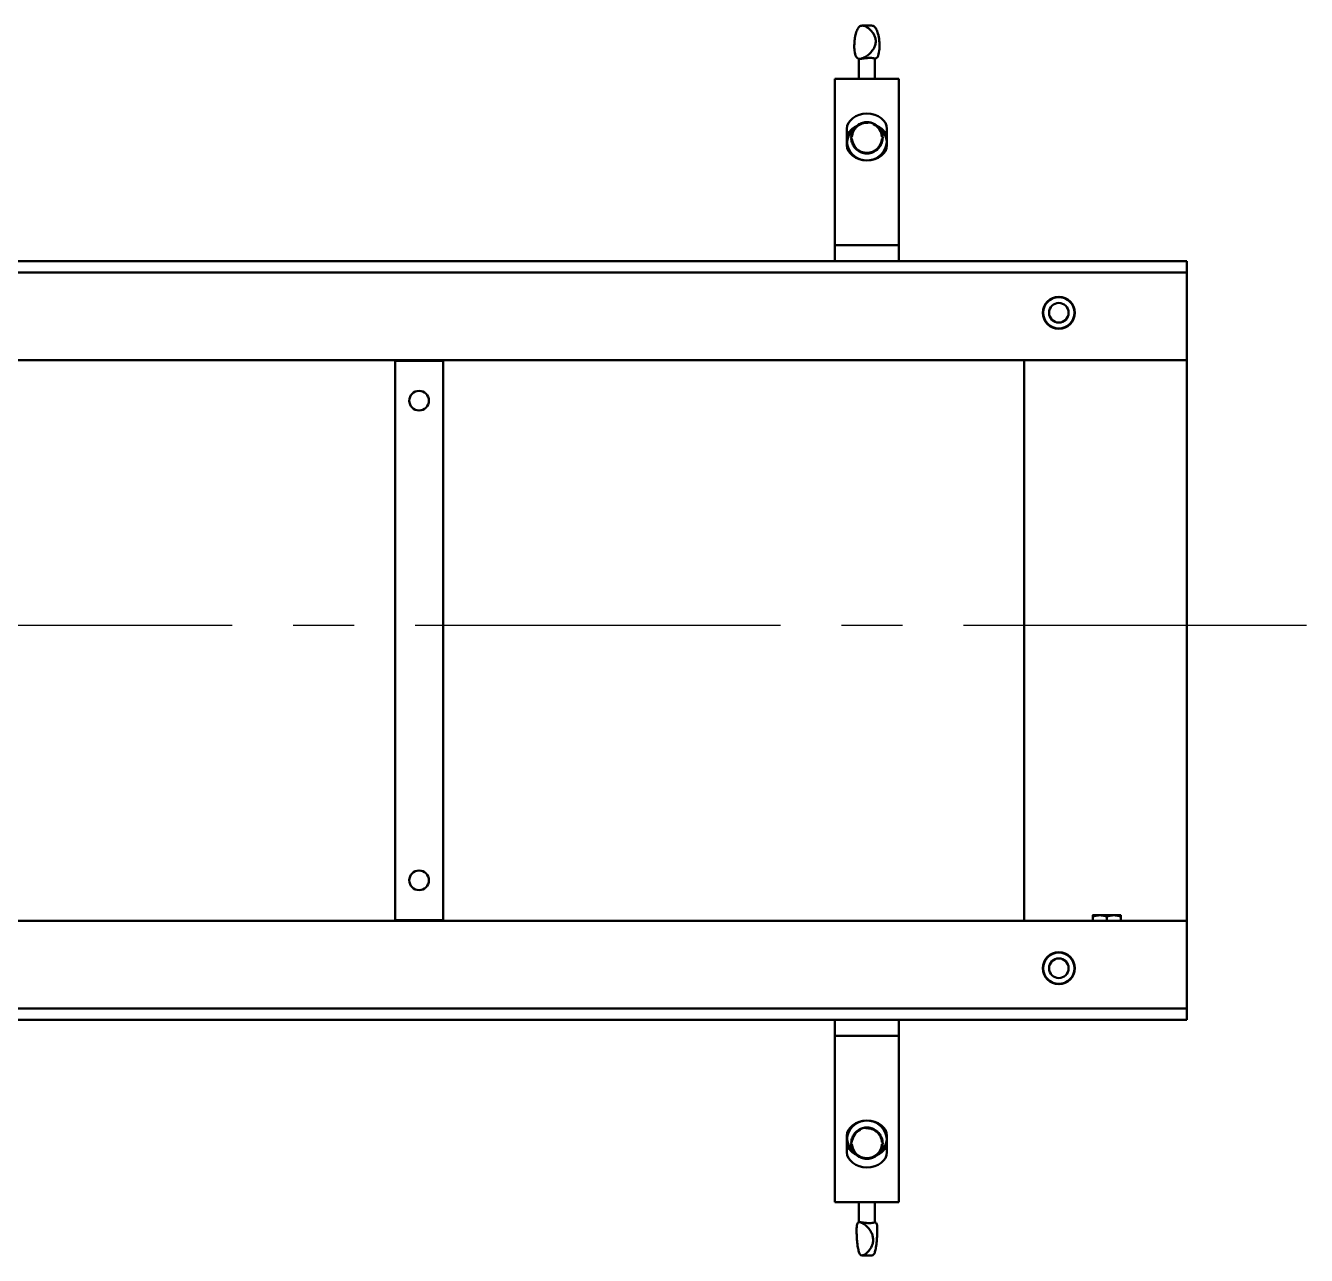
# Model space of a CAD drawing. Header units: inches. Extents: x 6 to 170, y 1 to 50.
# Drawn here: x 148.9 to 168.92, y 31.06 to 50.29 of the extents above; entities that cross this region are included whole.
import ezdxf

# ---------------------------------------------------------------- set-up
doc = ezdxf.new("R2010")
doc.units = ezdxf.units.IN
doc.header["$LTSCALE"] = 8
doc.header["$MEASUREMENT"] = 0
doc.linetypes.add('CENTER2', pattern=[1.125, 0.75, -0.125, 0.125, -0.125])
doc.layers.add('Visible (ANSI)', color=7, linetype='Continuous', lineweight=50)

msp = doc.modelspace()

# ---------------------------------------------------------------- linework, layer by layer
at = {"color": 7, "linetype": 'CENTER2', "ltscale": 0.952448}
msp.add_line((43.552063, 40.918385), (168.921708, 40.918385), dxfattribs=at)
at = {"layer": 'Visible (ANSI)'}
for p, q in [((161.978721, 50.291658), (162.125385, 50.291658)), ((161.927053, 49.772356), (161.927053, 49.459358)), ((162.177053, 49.774016), (162.177053, 49.459358)), ((161.552053, 49.459358), (162.552053, 49.459358)), ((161.552053, 49.459358), (161.552053, 49.325404)), ((162.552053, 49.325404), (162.552053, 49.459358)), ((161.552053, 49.325404), (161.552053, 46.903068)), ((162.552053, 49.325404), (162.552053, 46.903068)), ((161.739553, 48.423608), (161.739553, 48.676403)), ((162.364553, 48.676403), (162.364553, 48.423608)), ((161.552053, 46.903068), (161.552053, 46.858417)), ((162.552053, 46.858417), (161.552053, 46.858417)), ((161.552053, 46.608417), (161.552053, 46.858417)), ((162.552053, 46.903068), (162.552053, 46.858417)), ((162.552053, 46.608417), (162.552053, 46.858417)), ((167.052053, 46.608417), (47.052053, 46.608417)), ((167.052053, 46.608417), (167.052053, 46.429417)), ((167.052053, 46.429417), (47.052053, 46.429417)), ((167.052053, 46.429417), (167.052053, 46.265417)), ((167.052053, 46.265417), (167.052053, 45.405417)), ((167.052053, 45.062417), (167.052053, 45.405417)), ((167.052053, 45.062417), (142.620592, 45.062417)), ((154.677053, 36.301417), (154.677053, 45.051417)), ((154.677053, 45.051417), (155.427053, 45.051417)), ((155.427053, 45.051417), (155.427053, 36.301417)), ((164.509063, 45.062417), (164.509063, 43.093185)), ((167.052053, 43.148326), (167.052053, 45.062417)), ((167.052053, 38.204507), (167.052053, 43.148326)), ((164.509063, 36.290417), (164.509063, 38.259649)), ((167.052053, 38.204507), (167.052053, 36.290417)), ((142.620592, 36.290417), (167.052053, 36.290417)), ((155.427053, 36.301417), (154.677053, 36.301417)), ((165.692553, 36.379417), (165.583053, 36.379417)), ((165.583053, 36.359856), (165.583053, 36.290417)), ((165.911553, 36.379417), (165.692553, 36.379417)), ((165.802053, 36.359856), (165.802053, 36.290417)), ((166.021053, 36.379417), (165.911553, 36.379417)), ((166.021053, 36.359856), (166.021053, 36.290417)), ((167.052053, 36.290417), (167.052053, 35.947417)), ((167.052053, 35.087417), (167.052053, 35.947417)), ((167.052053, 34.923417), (167.052053, 35.087417)), ((47.052053, 34.923417), (167.052053, 34.923417)), ((167.052053, 34.744417), (167.052053, 34.923417)), ((47.052053, 34.744417), (167.052053, 34.744417)), ((161.552053, 34.744417), (161.552053, 34.494417)), ((162.552053, 34.744417), (162.552053, 34.494417)), ((161.552053, 34.449765), (161.552053, 34.494417)), ((161.552053, 34.494417), (162.552053, 34.494417)), ((161.552053, 32.027429), (161.552053, 34.449765)), ((162.552053, 34.449765), (162.552053, 34.494417)), ((162.552053, 32.027429), (162.552053, 34.449765)), ((161.739553, 32.676431), (161.739553, 32.929225)), ((162.364553, 32.929225), (162.364553, 32.676431)), ((161.552053, 32.027429), (161.552053, 31.893475)), ((162.552053, 31.893475), (161.552053, 31.893475)), ((161.927053, 31.580785), (161.927053, 31.893475)), ((162.177053, 31.579811), (162.177053, 31.893475)), ((162.552053, 31.893475), (162.552053, 32.027429)), ((162.128265, 31.061175), (161.975841, 31.061175))]:
    msp.add_line(p, q, dxfattribs=at)
for centre, radius in [((165.052053, 45.801417), 0.25), ((165.052053, 45.801417), 0.245), ((165.052053, 45.801417), 0.1535), ((155.052053, 44.426417), 0.1535), ((155.052053, 36.926417), 0.1535), ((165.052053, 35.551417), 0.25), ((165.052053, 35.551417), 0.245), ((165.052053, 35.551417), 0.1535)]:
    msp.add_circle(centre, radius, dxfattribs=at)
for centre, radius, start, end in [((162.052053, 48.537358), 0.234375, 86.1417694, 176.332444), ((162.052053, 48.537358), 0.234375, 3.667556, 64.0039677), ((161.817678, 48.537358), 0.015, 88.166222, 271.833778), ((162.052053, 48.537358), 0.234375, 183.667556, 356.332444), ((162.286428, 48.537358), 0.015, 268.166222, 91.833778), ((162.052053, 32.815475), 0.234375, 3.667556, 93.8582306), ((162.052053, 32.815475), 0.234375, 115.9960323, 176.332444), ((161.817678, 32.815475), 0.015, 88.166222, 271.833778), ((162.052053, 32.815475), 0.234375, 183.667556, 356.332444), ((162.286428, 32.815475), 0.015, 268.166222, 91.833778)]:
    msp.add_arc(centre, radius, start, end, dxfattribs=at)
for centre, major_axis, ratio, start_param, end_param in [((162.052053, 48.676403), (-0.3125, 0), 0.766044443, 3.141592654, 6.283185307), ((162.052053, 48.447763), (-0.3125, 0), 0.984807753, 5.365388944, 6.644320979), ((162.052053, 48.515706), (-0.3125, 0), 0.766044443, 5.263711107, 6.283185307), ((162.111299, 48.759597), (0.043438, -0.011753), 0.333333333, 1.570796327, 3.151740772), ((162.111299, 48.759597), (0.043438, -0.011753), 0.333333333, 0.012138125, 1.570796327), ((162.052053, 48.515706), (0.3125, 0), 0.766044443, 0, 1.019298072), ((162.052053, 48.447763), (0.3125, 0), 0.984807753, 5.922049635, 7.201189211), ((162.052053, 48.491175), (-0.3125, 0), 0.984807753, 0.070589401, 1.418033498), ((162.052053, 48.491175), (0.3125, 0), 0.984807753, 4.865151809, 6.212595907), ((162.052053, 48.423608), (0.3125, 0), 0.766044443, 3.141592654, 6.283185307), ((162.052053, 32.929225), (-0.3125, 0), 0.766044443, 3.141592654, 6.283185307), ((162.052053, 32.861658), (-0.3125, 0), 0.984807753, 4.865151809, 6.212595907), ((161.992807, 33.037713), (-0.043438, -0.011753), 0.333333333, 4.71238898, 6.271047182), ((161.992807, 33.037713), (-0.043438, -0.011753), 0.333333333, 3.131444535, 4.71238898), ((162.052053, 32.861658), (0.3125, 0), 0.984807753, 0.070589401, 1.418033498), ((162.052053, 32.90507), (-0.3125, 0), 0.984807753, 5.922049635, 7.200987395), ((162.052053, 32.837127), (-0.3125, 0), 0.766044443, 0, 1.019261452), ((162.052053, 32.837127), (0.3125, 0), 0.766044443, 5.263923856, 6.283185307), ((162.052053, 32.90507), (0.3125, 0), 0.984807753, 5.365388944, 6.644320979), ((162.052053, 32.676431), (0.3125, 0), 0.766044443, 3.141592654, 6.283185307)]:
    msp.add_ellipse(centre, major_axis=major_axis, ratio=ratio, start_param=start_param, end_param=end_param, dxfattribs=at)
for points, knots in [([(161.872989, 50.144337), (161.881438, 50.174079), (161.889427, 50.200087), (161.907876, 50.244384), (161.91854, 50.26207), (161.944812, 50.285713), (161.960495, 50.291658), (161.978721, 50.291658)], [5.641443605, 5.641443605, 5.641443605, 5.641443605, 5.966814781, 5.966814781, 6.314294766, 6.314294766, 6.66177475, 6.66177475, 6.66177475, 6.66177475]), ([(161.978721, 50.291658), (161.996947, 50.291658), (162.018051, 50.285713), (162.062957, 50.26207), (162.086695, 50.244384), (162.130075, 50.200087), (162.149884, 50.174079), (162.166265, 50.144337)], [6.66177475, 6.66177475, 6.66177475, 6.66177475, 7.009254735, 7.009254735, 7.35673472, 7.35673472, 7.682105896, 7.682105896, 7.682105896, 7.682105896]), ([(162.231117, 50.144337), (162.222668, 50.174079), (162.214679, 50.200087), (162.19623, 50.244384), (162.185566, 50.26207), (162.159294, 50.285713), (162.143611, 50.291658), (162.125385, 50.291658)], [-1.020331146, -1.020331146, -1.020331146, -1.020331146, -0.69495997, -0.69495997, -0.347479985, -0.347479985, 0, 0, 0, 0]), ([(161.857374, 50.031658), (161.858711, 50.051206), (161.860569, 50.072082), (161.865464, 50.11046), (161.868555, 50.127966), (161.872513, 50.14264), (161.872748, 50.143492), (161.872989, 50.144337)], [1.8093251949, 1.8093251949, 1.8093251949, 1.8093251949, 1.9586883028, 1.9586883028, 2.1080514107, 2.1080514107, 2.1173331321, 2.1173331321, 2.1173331321, 2.1173331321]), ([(162.166265, 50.144337), (162.16673, 50.143492), (162.167189, 50.14264), (162.174923, 50.127966), (162.181394, 50.11046), (162.189185, 50.072082), (162.190448, 50.051206), (162.189111, 50.031658)], [0.2909281473, 0.2909281473, 0.2909281473, 0.2909281473, 0.3002098687, 0.3002098687, 0.4495729766, 0.4495729766, 0.5989360844, 0.5989360844, 0.5989360844, 0.5989360844]), ([(162.246732, 50.031658), (162.245395, 50.051206), (162.243537, 50.072082), (162.238642, 50.11046), (162.235551, 50.127966), (162.231593, 50.14264), (162.231358, 50.143492), (162.231117, 50.144337)], [1.8093271238, 1.8093271238, 1.8093271238, 1.8093271238, 1.9586902317, 1.9586902317, 2.1080533396, 2.1080533396, 2.117335061, 2.117335061, 2.117335061, 2.117335061]), ([(161.857195, 49.91898), (161.857102, 49.919661), (161.857012, 49.920347), (161.855197, 49.934803), (161.854587, 49.952243), (161.855019, 49.990711), (161.856013, 50.011754), (161.857374, 50.031658)], [1.4975135796, 1.4975135796, 1.4975135796, 1.4975135796, 1.5051357429, 1.5051357429, 1.6572304689, 1.6572304689, 1.8093251949, 1.8093251949, 1.8093251949, 1.8093251949]), ([(161.937471, 49.771658), (161.925197, 49.771658), (161.914375, 49.774366), (161.896325, 49.785601), (161.889075, 49.794123), (161.871596, 49.827734), (161.865453, 49.861266), (161.858955, 49.906235), (161.858089, 49.912449), (161.857195, 49.91898)], [1.097300693, 1.097300693, 1.097300693, 1.097300693, 1.331306051, 1.331306051, 1.56531141, 1.56531141, 2.033322126, 2.033322126, 2.103457868, 2.103457868, 2.103457868, 2.103457868]), ([(162.150471, 49.91898), (162.145913, 49.912449), (162.141298, 49.906235), (162.106103, 49.861266), (162.068112, 49.827734), (162.013817, 49.794123), (161.996206, 49.785601), (161.964161, 49.774366), (161.949745, 49.771658), (161.937471, 49.771658)], [7.002045991, 7.002045991, 7.002045991, 7.002045991, 7.072181733, 7.072181733, 7.540192449, 7.540192449, 7.774197808, 7.774197808, 8.008203166, 8.008203166, 8.008203166, 8.008203166]), ([(162.189111, 50.031658), (162.18775, 50.011754), (162.183532, 49.990711), (162.170242, 49.952243), (162.161226, 49.934803), (162.151419, 49.920347), (162.150947, 49.919661), (162.150471, 49.91898)], [0.5989360844, 0.5989360844, 0.5989360844, 0.5989360844, 0.7510308104, 0.7510308104, 0.9031255364, 0.9031255364, 0.9107476997, 0.9107476997, 0.9107476997, 0.9107476997]), ([(162.177044, 49.772361), (162.185098, 49.773496), (162.192376, 49.776013), (162.207781, 49.785601), (162.215031, 49.794123), (162.23251, 49.827734), (162.238653, 49.861266), (162.245151, 49.906235), (162.246017, 49.912449), (162.246911, 49.91898)], [1.1658885986, 1.1658885986, 1.1658885986, 1.1658885986, 1.3313060512, 1.3313060512, 1.5653114096, 1.5653114096, 2.0333221264, 2.0333221264, 2.1034578677, 2.1034578677, 2.1034578677, 2.1034578677]), ([(162.246911, 49.91898), (162.247018, 49.919764), (162.247121, 49.920554), (162.248924, 49.935102), (162.249521, 49.952504), (162.24908, 49.99086), (162.248087, 50.011829), (162.246732, 50.031658)], [1.4975287939, 1.4975287939, 1.4975287939, 1.4975287939, 1.5062939971, 1.5062939971, 1.6578105605, 1.6578105605, 1.8093271238, 1.8093271238, 1.8093271238, 1.8093271238]), ([(161.937471, 49.771658), (161.94377, 49.771658), (161.95337, 49.772431), (161.977383, 49.775223), (161.991795, 49.777204), (162.020925, 49.780943), (162.037613, 49.782949), (162.070932, 49.785797), (162.087567, 49.786595), (162.102013, 49.786595)], [0.4803426278, 0.4803426278, 0.4803426278, 0.4803426278, 0.6004217049, 0.6004217049, 0.720500782, 0.720500782, 0.8405930188, 0.8405930188, 0.9606852556, 0.9606852556, 0.9606852556, 0.9606852556]), ([(162.102013, 49.786595), (162.11646, 49.786595), (162.130567, 49.785797), (162.153674, 49.782949), (162.162681, 49.780943), (162.173868, 49.777287), (162.177039, 49.775399), (162.177052, 49.774016)], [0.9606852556, 0.9606852556, 0.9606852556, 0.9606852556, 1.0807774924, 1.0807774924, 1.2008697291, 1.2008697291, 1.3156153018, 1.3156153018, 1.3156153018, 1.3156153018]), ([(161.80729, 48.54818), (161.808491, 48.57534), (161.81435, 48.602645), (161.83426, 48.652702), (161.8484, 48.676151), (161.883065, 48.716752), (161.904025, 48.734403), (161.949947, 48.761664), (161.975478, 48.771613), (162.027737, 48.782608), (162.055113, 48.783792), (162.092598, 48.779235), (162.103508, 48.777151), (162.114205, 48.774346)], [0, 0, 0, 0, 0.212669473, 0.212669473, 0.421401634, 0.421401634, 0.630278357, 0.630278357, 0.839149821, 0.839149821, 1.048021476, 1.048021476, 1.134524567, 1.134524567, 1.134524567, 1.134524567]), ([(161.80729, 48.54818), (161.808491, 48.57534), (161.81435, 48.602645), (161.83426, 48.652702), (161.8484, 48.676151), (161.883065, 48.716752), (161.904025, 48.734403), (161.949947, 48.761664), (161.975478, 48.771613), (162.027737, 48.782608), (162.055113, 48.783792), (162.108127, 48.777347), (162.134421, 48.769639), (162.182524, 48.746442), (162.204928, 48.730666), (162.24298, 48.693197), (162.2591, 48.671038), (162.283036, 48.623299), (162.291148, 48.597126), (162.295803, 48.563214), (162.296483, 48.555701), (162.296816, 48.54818)], [0, 0, 0, 0, 0.212669473, 0.212669473, 0.421401634, 0.421401634, 0.630278357, 0.630278357, 0.839149821, 0.839149821, 1.048021476, 1.048021476, 1.256893124, 1.256893124, 1.465764772, 1.465764772, 1.67463642, 1.67463642, 1.883508068, 1.883508068, 1.942398235, 1.942398235, 1.942398235, 1.942398235]), ([(162.241915, 48.692204), (162.243588, 48.690154), (162.245226, 48.68808), (162.251447, 48.679927), (162.255793, 48.673631), (162.259844, 48.667135)], [0.40075246859, 0.40075246859, 0.40075246859, 0.40075246859, 0.42140163391, 0.42140163391, 0.48097111075, 0.48097111075, 0.48097111075, 0.48097111075]), ([(162.296816, 48.526537), (162.295615, 48.499377), (162.289756, 48.472072), (162.269846, 48.422015), (162.255706, 48.398566), (162.221041, 48.357965), (162.200081, 48.340314), (162.154159, 48.313053), (162.128628, 48.303104), (162.076369, 48.292108), (162.048993, 48.290925), (161.995979, 48.29737), (161.969685, 48.305078), (161.921582, 48.328274), (161.899178, 48.344051), (161.861126, 48.38152), (161.845006, 48.403679), (161.82107, 48.451418), (161.812958, 48.477591), (161.808303, 48.511503), (161.807623, 48.519016), (161.80729, 48.526537)], [0, 0, 0, 0, 0.212669473, 0.212669473, 0.421401634, 0.421401634, 0.630278357, 0.630278357, 0.839149821, 0.839149821, 1.048021476, 1.048021476, 1.256893124, 1.256893124, 1.465764772, 1.465764772, 1.67463642, 1.67463642, 1.883508068, 1.883508068, 1.942398235, 1.942398235, 1.942398235, 1.942398235]), ([(162.278265, 48.631428), (162.280489, 48.626092), (162.282521, 48.620685), (162.291577, 48.59367), (162.295811, 48.570893), (162.296816, 48.54818)], [0.5852457116, 0.5852457116, 0.5852457116, 0.5852457116, 0.6302783572, 0.6302783572, 0.8081258164, 0.8081258164, 0.8081258164, 0.8081258164]), ([(164.509063, 43.093185), (164.509063, 42.90064), (164.509063, 42.668179), (164.509063, 42.336133), (164.509063, 42.259478), (164.509063, 42.00606), (164.509063, 41.819606), (164.509063, 41.504341), (164.509063, 41.37929), (164.509063, 41.127217), (164.509063, 41.000499), (164.509063, 40.807557), (164.509063, 40.741964), (164.509063, 40.676417)], [0, 0, 0, 0, 2.354583107, 2.354583107, 3.037115317, 3.037115317, 4.565523285, 4.565523285, 5.537785465, 5.537785465, 6.510047646, 6.510047646, 7.009080931, 7.009080931, 7.009080931, 7.009080931]), ([(164.509063, 38.259649), (164.509063, 38.452193), (164.509063, 38.684654), (164.509063, 39.0167), (164.509063, 39.093356), (164.509063, 39.346773), (164.509063, 39.533227), (164.509063, 39.848492), (164.509063, 39.973543), (164.509063, 40.225616), (164.509063, 40.352335), (164.509063, 40.545276), (164.509063, 40.61087), (164.509063, 40.676417)], [0, 0, 0, 0, 2.354583107, 2.354583107, 3.037115317, 3.037115317, 4.565523285, 4.565523285, 5.537785465, 5.537785465, 6.510047646, 6.510047646, 7.009080931, 7.009080931, 7.009080931, 7.009080931]), ([(161.80729, 32.826296), (161.808491, 32.853457), (161.81435, 32.880761), (161.83426, 32.930818), (161.8484, 32.954267), (161.883065, 32.994868), (161.904025, 33.012519), (161.949947, 33.039781), (161.975478, 33.049729), (162.027737, 33.060725), (162.055113, 33.061908), (162.108127, 33.055463), (162.134421, 33.047755), (162.182524, 33.024559), (162.204928, 33.008783), (162.24298, 32.971313), (162.2591, 32.949155), (162.283036, 32.901415), (162.291148, 32.875242), (162.295803, 32.84133), (162.296483, 32.833817), (162.296816, 32.826296)], [0, 0, 0, 0, 0.212669473, 0.212669473, 0.421401634, 0.421401634, 0.630278357, 0.630278357, 0.839149821, 0.839149821, 1.048021476, 1.048021476, 1.256893124, 1.256893124, 1.465764772, 1.465764772, 1.67463642, 1.67463642, 1.883508068, 1.883508068, 1.942398235, 1.942398235, 1.942398235, 1.942398235]), ([(161.80729, 32.826296), (161.808491, 32.853457), (161.81435, 32.880761), (161.83426, 32.930818), (161.8484, 32.954267), (161.883065, 32.994868), (161.904025, 33.012519), (161.946536, 33.037756), (161.967909, 33.046694), (161.989901, 33.052462)], [0, 0, 0, 0, 0.2126694732, 0.2126694732, 0.4214016339, 0.4214016339, 0.6302783572, 0.6302783572, 0.8081258164, 0.8081258164, 0.8081258164, 0.8081258164]), ([(162.038479, 33.060079), (162.049378, 33.060689), (162.060305, 33.060578), (162.072872, 33.059597), (162.074625, 33.05944), (162.076377, 33.059265)], [0.12782168012, 0.12782168012, 0.12782168012, 0.12782168012, 0.21266947322, 0.21266947322, 0.22642379897, 0.22642379897, 0.22642379897, 0.22642379897]), ([(162.115776, 33.052023), (162.127071, 33.048984), (162.138142, 33.045148), (162.150444, 33.039859), (162.15206, 33.039143), (162.15367, 33.038408)], [0.3304762852, 0.3304762852, 0.3304762852, 0.3304762852, 0.4214016339, 0.4214016339, 0.4352209786, 0.4352209786, 0.4352209786, 0.4352209786]), ([(162.188733, 33.018783), (162.198416, 33.012277), (162.207633, 33.005093), (162.217549, 32.99614), (162.218848, 32.994941), (162.220135, 32.993727)], [0.539590528, 0.539590528, 0.539590528, 0.539590528, 0.6302783572, 0.6302783572, 0.6440953373, 0.6440953373, 0.6440953373, 0.6440953373]), ([(162.246993, 32.963846), (162.254062, 32.954565), (162.26047, 32.944791), (162.26697, 32.933117), (162.267813, 32.931563), (162.268639, 32.929999)], [0.7484533699, 0.7484533699, 0.7484533699, 0.7484533699, 0.8391498207, 0.8391498207, 0.8529668869, 0.8529668869, 0.8529668869, 0.8529668869]), ([(162.284426, 32.893054), (162.288124, 32.881988), (162.291038, 32.87067), (162.295086, 32.848382), (162.296327, 32.837343), (162.296816, 32.826296)], [0.9573253387, 0.9573253387, 0.9573253387, 0.9573253387, 1.0480214757, 1.0480214757, 1.1345245666, 1.1345245666, 1.1345245666, 1.1345245666]), ([(162.296816, 32.804654), (162.295615, 32.777493), (162.289756, 32.750188), (162.269846, 32.700131), (162.255706, 32.676683), (162.221041, 32.636082), (162.200081, 32.61843), (162.154159, 32.591169), (162.128628, 32.58122), (162.076369, 32.570225), (162.048993, 32.569041), (161.995979, 32.575486), (161.969685, 32.583194), (161.921582, 32.606391), (161.899178, 32.622167), (161.861126, 32.659637), (161.845006, 32.681795), (161.82107, 32.729534), (161.812958, 32.755707), (161.808303, 32.789619), (161.807623, 32.797133), (161.80729, 32.804654)], [0, 0, 0, 0, 0.212669473, 0.212669473, 0.421401634, 0.421401634, 0.630278357, 0.630278357, 0.839149821, 0.839149821, 1.048021476, 1.048021476, 1.256893124, 1.256893124, 1.465764772, 1.465764772, 1.67463642, 1.67463642, 1.883508068, 1.883508068, 1.942398235, 1.942398235, 1.942398235, 1.942398235]), ([(161.895917, 31.321175), (161.894502, 31.341079), (161.89302, 31.362122), (161.890781, 31.40059), (161.890075, 31.418031), (161.890343, 31.432486), (161.890358, 31.433172), (161.890375, 31.433854)], [0.5989360844, 0.5989360844, 0.5989360844, 0.5989360844, 0.7510308104, 0.7510308104, 0.9031255364, 0.9031255364, 0.9107476997, 0.9107476997, 0.9107476997, 0.9107476997]), ([(161.890375, 31.433854), (161.890545, 31.440384), (161.890683, 31.446598), (161.89163, 31.491567), (161.89187, 31.525099), (161.900043, 31.55871), (161.904117, 31.567232), (161.915901, 31.578467), (161.923634, 31.581175), (161.932972, 31.581175)], [7.002045991, 7.002045991, 7.002045991, 7.002045991, 7.072181733, 7.072181733, 7.540192449, 7.540192449, 7.774197808, 7.774197808, 8.008203166, 8.008203166, 8.008203166, 8.008203166]), ([(162.090064, 31.566238), (162.07505, 31.566238), (162.058114, 31.567036), (162.024908, 31.569884), (162.008634, 31.57189), (161.980823, 31.575629), (161.967405, 31.57761), (161.945875, 31.580402), (161.937764, 31.581175), (161.932972, 31.581175)], [0.9606852556, 0.9606852556, 0.9606852556, 0.9606852556, 1.0807774924, 1.0807774924, 1.2008697291, 1.2008697291, 1.3209488062, 1.3209488062, 1.4410278833, 1.4410278833, 1.4410278833, 1.4410278833]), ([(161.932972, 31.581175), (161.942311, 31.581175), (161.953778, 31.578467), (161.980108, 31.567232), (161.994949, 31.55871), (162.041383, 31.525099), (162.074721, 31.491567), (162.105493, 31.446598), (162.109526, 31.440384), (162.113504, 31.433854)], [1.097300693, 1.097300693, 1.097300693, 1.097300693, 1.331306051, 1.331306051, 1.56531141, 1.56531141, 2.033322126, 2.033322126, 2.103457868, 2.103457868, 2.103457868, 2.103457868]), ([(162.177038, 31.579806), (162.177045, 31.579568), (162.176904, 31.579301), (162.175202, 31.57761), (162.170309, 31.575629), (162.155957, 31.57189), (162.145527, 31.569884), (162.12009, 31.567036), (162.105077, 31.566238), (162.090064, 31.566238)], [0.575064634, 0.575064634, 0.575064634, 0.575064634, 0.6004217049, 0.6004217049, 0.720500782, 0.720500782, 0.8405930188, 0.8405930188, 0.9606852556, 0.9606852556, 0.9606852556, 0.9606852556]), ([(162.113504, 31.433854), (162.113982, 31.433069), (162.114456, 31.432279), (162.12305, 31.417731), (162.131034, 31.400329), (162.142986, 31.361973), (162.146898, 31.341004), (162.148307, 31.321175)], [1.4975287939, 1.4975287939, 1.4975287939, 1.4975287939, 1.5062939971, 1.5062939971, 1.6578105605, 1.6578105605, 1.8093271238, 1.8093271238, 1.8093271238, 1.8093271238]), ([(162.213731, 31.433854), (162.213561, 31.440384), (162.213423, 31.446598), (162.212476, 31.491567), (162.212236, 31.525099), (162.204063, 31.55871), (162.199989, 31.567232), (162.189498, 31.577234), (162.183777, 31.579846), (162.177047, 31.580781)], [7.0020459914, 7.0020459914, 7.0020459914, 7.0020459914, 7.0721817327, 7.0721817327, 7.5401924495, 7.5401924495, 7.7741978079, 7.7741978079, 7.9568515456, 7.9568515456, 7.9568515456, 7.9568515456]), ([(162.208189, 31.321175), (162.209604, 31.341079), (162.211086, 31.362122), (162.213325, 31.40059), (162.214031, 31.418031), (162.213763, 31.432486), (162.213748, 31.433172), (162.213731, 31.433854)], [0.5989360844, 0.5989360844, 0.5989360844, 0.5989360844, 0.7510308104, 0.7510308104, 0.9031255364, 0.9031255364, 0.9107476997, 0.9107476997, 0.9107476997, 0.9107476997]), ([(161.906789, 31.208496), (161.906638, 31.209341), (161.90649, 31.210193), (161.904004, 31.224867), (161.902123, 31.242373), (161.898802, 31.280751), (161.897306, 31.301628), (161.895917, 31.321175)], [0.2909281473, 0.2909281473, 0.2909281473, 0.2909281473, 0.3002098687, 0.3002098687, 0.4495729766, 0.4495729766, 0.5989360844, 0.5989360844, 0.5989360844, 0.5989360844]), ([(162.148307, 31.321175), (162.149696, 31.301628), (162.148818, 31.280751), (162.142487, 31.242373), (162.137093, 31.224867), (162.130684, 31.210193), (162.130303, 31.209341), (162.129918, 31.208496)], [1.8093271238, 1.8093271238, 1.8093271238, 1.8093271238, 1.9586902317, 1.9586902317, 2.1080533396, 2.1080533396, 2.117335061, 2.117335061, 2.117335061, 2.117335061]), ([(162.197317, 31.208496), (162.197468, 31.209341), (162.197616, 31.210193), (162.200102, 31.224867), (162.201983, 31.242373), (162.205304, 31.280751), (162.2068, 31.301628), (162.208189, 31.321175)], [0.2909281473, 0.2909281473, 0.2909281473, 0.2909281473, 0.3002098687, 0.3002098687, 0.4495729766, 0.4495729766, 0.5989360844, 0.5989360844, 0.5989360844, 0.5989360844]), ([(161.975841, 31.061175), (161.961975, 31.061175), (161.950798, 31.06712), (161.933404, 31.090763), (161.927111, 31.108449), (161.916545, 31.152746), (161.912114, 31.178754), (161.906789, 31.208496)], [0, 0, 0, 0, 0.347479985, 0.347479985, 0.69495997, 0.69495997, 1.020331146, 1.020331146, 1.020331146, 1.020331146]), ([(162.129918, 31.208496), (162.116351, 31.178754), (162.099634, 31.152746), (162.06316, 31.108449), (162.043279, 31.090763), (162.006519, 31.06712), (161.989708, 31.061175), (161.975841, 31.061175)], [-1.020331146, -1.020331146, -1.020331146, -1.020331146, -0.69495997, -0.69495997, -0.347479985, -0.347479985, 0, 0, 0, 0]), ([(162.128265, 31.061175), (162.142131, 31.061175), (162.153308, 31.06712), (162.170702, 31.090763), (162.176995, 31.108449), (162.187561, 31.152746), (162.191992, 31.178754), (162.197317, 31.208496)], [6.66177475, 6.66177475, 6.66177475, 6.66177475, 7.009254735, 7.009254735, 7.35673472, 7.35673472, 7.682105896, 7.682105896, 7.682105896, 7.682105896])]:
    msp.add_open_spline(points, degree=3, knots=knots, dxfattribs=at)
for points in [[(165.583053, 36.359856), (165.583053, 36.379417), (165.583053, 36.379417)], [(165.692553, 36.379417), (165.641734, 36.379417), (165.583053, 36.359856)], [(165.802053, 36.359856), (165.743372, 36.379417), (165.692553, 36.379417)], [(165.911553, 36.379417), (165.860734, 36.379417), (165.802053, 36.359856)], [(166.021053, 36.359856), (165.962372, 36.379417), (165.911553, 36.379417)], [(166.021053, 36.379417), (166.021053, 36.379417), (166.021053, 36.359856)]]:
    msp.add_rational_spline(points, [1, 1.0379548493, 1], degree=2, dxfattribs=at)
msp.add_open_spline([(161.989901, 33.052462), (161.991818, 33.052965), (161.993743, 33.053444), (161.995676, 33.0539)], degree=3, dxfattribs=at)

doc.saveas('drawing.dxf')
